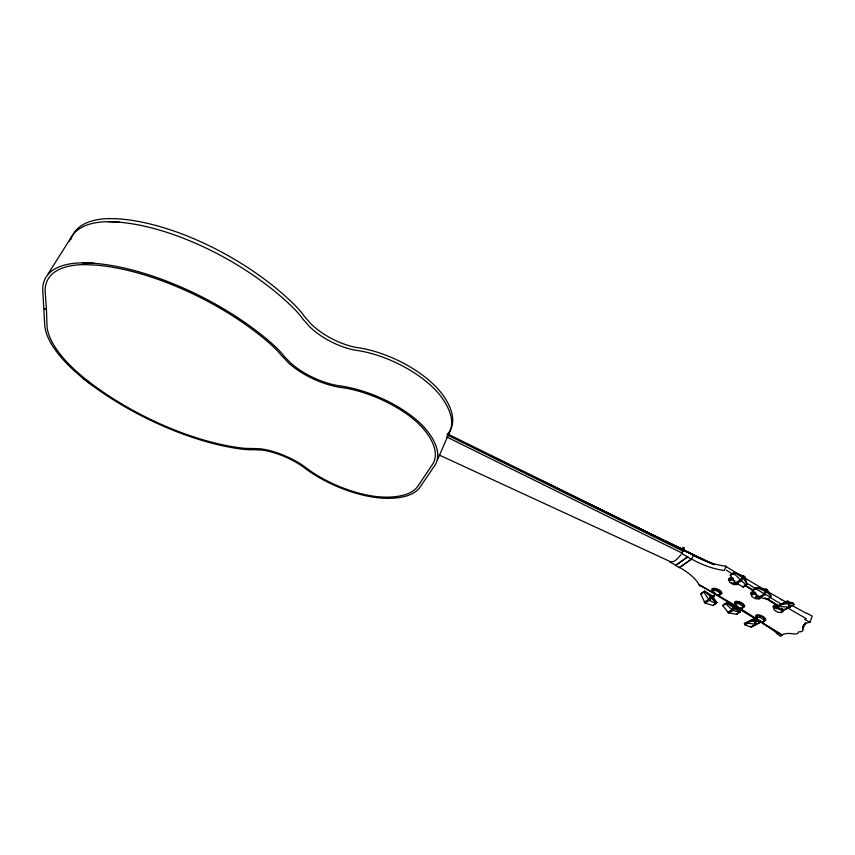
<?xml version="1.0" encoding="UTF-8"?>
<svg xmlns="http://www.w3.org/2000/svg" width="855" height="855" viewBox="0 0 855 855"><rect width="100%" height="100%" fill="white"/><g stroke="black" fill="none" stroke-linecap="round" stroke-linejoin="round"><path stroke-width="1.28" d="M709.939 597.805L710.943 598.468L709.372 600.37L705.044 603.032L700.844 594.118L701.645 593.156L704.702 591.211L710.74 596.886L708.464 599.515L704.146 602.187M681.008 549.049L683.145 547.489L683.893 547.841L682.215 553.142L446.631 436.937M755.446 622.055L754.602 622.312M683.145 547.489L682.91 549.883L447.304 433.784M683.615 547.713C681.382 552.223 683.968 551.561 683.893 547.841M596.363 507.742L681.692 548.899L518.632 469.395M776.297 633.192L780.743 636.419A23.288 9.544 24.4 0 1 790.48 633.534A15.924 6.594 24.7 0 1 792.671 633.779A10.132 4.254 24.8 0 0 798.634 631.856A10.196 4.296 24.7 0 0 803.016 628.831L805.346 622.707A10.196 4.318 23.4 0 1 804.117 625.304M803.016 628.831A16.352 6.893 24.2 0 1 802.866 627.559L803.796 625.112M770.558 597.356L771.05 596.117L766.39 591.5L756.29 587.577L755.788 588.817L752.315 590.858L759.037 596.982L767.01 599.366L770.558 597.356L755.788 588.817M756.386 587.609L767.192 589.49L765.075 594.791L760.127 597.624M766.091 588.849L763.975 594.15L759.037 596.982M781.545 612.543L782.111 608.792L781.545 612.543L777.847 612.276L774.064 609.882L774.609 606.184L777.077 606.334M752.315 590.858L752.817 589.629L756.333 587.642M763.782 621.713L764.285 618.122L760.576 615.814L757.017 615.568L756.397 617.043L756.536 619.106L760.223 621.435L763.782 621.713L764.285 618.122M756.397 617.043L759.956 617.31L760.576 615.814M756.536 619.106L757.156 617.631M751.502 594.214L755.147 594.396L755.756 592.964L752.111 592.804L751.502 594.214L751.663 596.363L755.446 598.703L759.08 598.906L759.7 597.442M728.62 612.928L733.066 610.438L734.819 606.441L726.44 603.042L723.212 604.827L722.817 605.725L728.62 612.928L736.711 614.243L740.334 611.517L735.257 608.407M742.685 608.023L743.102 604.56L739.383 602.305L735.866 602.123L735.279 603.459L735.482 605.532L739.169 607.809L742.685 608.023L743.102 604.56M736.711 614.243L740.334 611.517M437.482 459.84L450.158 430.717M735.279 603.459L738.795 603.662L739.383 602.305M739.928 612.469L733.066 610.438L734.36 607.841L740.28 611.475L737.758 609.925M727.584 612.287L732.03 609.786L732.853 607.905L733.9 608.546L733.045 608.471M722.817 605.725L726.44 603.042L733.323 607.21L732.03 609.786L733.066 610.438M737.534 583.324L736.946 584.628L733.355 584.499L729.55 582.212L729.903 578.771L733.505 578.867M720.53 593.562L720.284 591.478L716.554 589.266L713.091 589.159L712.525 590.356L712.792 592.44L716.501 594.663L719.963 594.813L721.16 592.173M719.963 594.813L720.284 591.478M712.525 590.356L715.988 590.484L716.554 589.266M712.792 592.44L713.348 591.233M693.437 555.28L683.241 549.957L681.456 553.367L687.677 556.861L675.61 565.454L679.383 567.592L691.524 559.042L693.362 555.419M675.61 565.454L687.677 556.861M48.094 273.921L71.767 236.429M447.283 434.939L449.367 431.796A97.246 43.658 25.7 0 0 443.414 395.758A73.038 33.153 25.3 0 0 365.192 349A78.585 35.568 25.2 0 0 355.798 347.387A48.874 23.662 27.1 0 1 310.686 323.628L304.198 316.115A73.423 33.281 28.8 0 0 295.531 305.855L293.361 303.675A153.131 66.038 29.4 0 0 115.981 218.73L110.006 218.581A122.906 53.491 29.9 0 0 71.756 237.22M434.65 465.601L420.104 487.061A94.51 38.176 23.4 0 1 385.894 498.315A69.512 27.766 23 0 1 309.467 471.5A75.272 30.181 22.9 0 1 302.766 466.563A40.687 15.198 23.9 0 0 261.459 450.019L253.721 449.666A67.246 25.981 25.5 0 1 243.547 449.324L241.196 449.046A153.483 61.4 26.8 0 1 92.116 385.338M740.184 611.881L732.949 607.691L733.772 605.81L733.109 607.328M780.23 609.209L779.461 609.305L779.215 608.354M758.139 619.426L759.048 620.345M754.292 621.51L760.213 620.89M703.9 592.173L709.372 600.37L712.696 596.352L711.798 595.497L704.702 591.211L700.844 594.118M742.984 587.385L747.227 584.307L744.662 576.612L734.563 572.412L731.111 574.485L730.288 575.479L735.503 582.854L743.284 587M743.476 586.776L747.227 584.307L743.369 578.194L734.466 572.358L731.111 574.485M743.711 575.725L740.27 579.904L735.503 582.854M744.662 576.612L741.232 580.802L736.454 583.741M712.931 605.49L716.853 602.636L712.931 605.49L705.044 603.032M711.446 597.869L710.227 597.399L711.798 595.497L710.473 597.057M730.288 575.479L734.456 572.369M708.464 599.515L710.035 597.613M680.975 554.735L677.342 558.721A30.449 7.898 -63.6 0 1 673.312 561.607L670.363 561.639L439.064 454.956M679.383 567.592L691.417 559.266L687.559 557.086M793.942 604.645L784.249 609.722L776.148 608.482L775.635 607.146L787.113 601.236L793.429 603.288L793.942 604.645L785.307 609.583M701.688 593.231L704.766 591.275M709.971 597.656L711.649 597.741L716.843 602.657L711.638 597.763M756.59 619.458L753.308 619.191L744.352 623.552L744.844 624.813L750.829 626.993L760.629 622.109M751.834 626.875L760.576 622.098M744.459 623.53L753.308 619.191L755.435 624.61L750.829 626.993M782.047 603.929L787.113 601.236L789.336 607.093L790.394 606.943L788.171 601.086L775.624 607.125M752.026 620.292L754.324 619.063L756.451 624.492L748.104 623.113L744.844 624.813M787.733 603.577L793.429 603.288M759.967 620.399L747.601 621.842L748.104 623.113M753.308 619.191L754.538 621.628M776.148 608.482L779.728 606.612L789.336 607.093L784.249 609.722M779.728 606.612L779.3 605.233L787.957 603.459M733.173 607.595L733.985 608.333M758.545 620.612L755.36 621.029L760.181 620.794M710.601 598.586L711.339 598.126L716.543 603.021L711.862 597.976L716.8 602.593L712.696 596.352M755.328 621.617L754.249 621.777L754.954 621.307M755.435 624.61L754.431 622.034L755.553 621.51M748.724 621.628L749.728 621.51M760.223 620.783L755.35 621.008M82.54 377.931L84.079 379.182A118.749 46.427 26.9 0 0 92.116 385.338L82.54 377.931A118.663 46.394 26.9 0 1 44.706 324.473L42.825 291.448A124.98 51.182 27.4 0 1 82.572 262.838L94.093 263.297A155.802 63.184 26.9 0 1 272.318 343.913L274.605 345.986A74.652 31.838 26.4 0 1 283.742 355.776L290.582 362.937A49.708 22.647 24.7 0 0 337.191 385.498A79.75 33.89 23 0 1 346.788 387.016A74.139 31.603 23.1 0 1 427.596 431.358A98.624 41.574 23.4 0 1 434.65 465.601M69.447 241.292A123.045 53.341 29.7 0 1 108.083 221.691L119.369 222.204A153.302 65.835 29.2 0 1 291.876 306.507L294.056 308.676A73.509 33.185 28.6 0 1 302.755 318.904L309.275 326.396A48.927 23.598 26.9 0 0 354.494 350.069A78.66 35.45 25 0 1 363.899 351.672A73.113 33.046 25.1 0 1 442.291 398.27A97.342 43.52 25.5 0 1 448.33 434.18M82.572 262.838L84.41 262.827A125.054 51.215 27.4 0 1 94.093 263.297M108.083 221.691L109.889 221.691A123.045 53.341 29.7 0 1 119.369 222.204M729.326 580.043L732.917 580.15L734.83 581.304M773.967 607.734L776.436 607.905M781.085 599.708L781.673 599.815M710.003 597.763L710.665 598.553M770.954 596.095L767.192 589.49M44.075 308.484L46.437 309.521L47.014 325.477A116.152 45.411 26.9 0 0 83.95 377.825L93.345 385.092A150.907 60.363 26.8 0 0 240.137 447.828L242.425 448.106A64.798 25.041 25.5 0 0 251.477 448.458L260.412 448.79A42.974 16.053 23.9 0 1 304.091 466.296L310.707 471.18A67.128 26.815 23 0 0 384.632 497.118A92.116 37.203 23.4 0 0 417.924 486.089L432.352 464.618A96.113 40.516 23.4 0 0 425.405 431.23A71.596 30.513 23.1 0 0 347.429 388.469L337.971 386.984A52.497 23.919 24.7 0 1 288.798 363.183L280.942 354.857A71.938 30.684 26.3 0 0 272.766 346.222L270.543 344.212A153.184 62.116 26.9 0 0 95.536 265.071L84.239 264.601A122.329 50.092 27.4 0 0 45.24 292.506L46.437 309.521M683.455 549.84L714.214 564.546M683.369 549.968L714.128 564.738M683.284 550.16L711.67 563.734M709.372 600.37L716.063 603.609M476.673 448.939L482.669 451.857M488.665 454.785L509.046 464.725M495.462 458.323L503.168 462.127M527.118 473.798L529.512 474.963M533.873 477.047L681.627 549.113M554.393 487.307L569.986 494.895M584.371 501.906L593.958 506.577M737.373 606.355L736.85 605.789M447.336 435.024L682.835 551.037M806.906 613.238L812.25 616.145L809.909 622.355L804.576 619.319M669.625 561.821L675.717 565.24M715.988 590.484L719.718 592.718M699.059 584.499L782.09 634.987L735.802 606.452M744.171 585.098L753.191 590.623M766.721 598.917L777.997 605.832L764.936 597.752M745.261 585.28L753.116 590.11M767.715 599.077L778.948 605.971M738.795 603.662L742.503 605.949M755.147 594.396L758.941 596.747L759.08 598.906M759.956 617.31L763.654 619.64M779.867 609.38L781.47 610.395M733.237 608.536L732.853 607.905M746.415 585.312L733.643 573.352M725.97 603.897L732.03 609.786M754.324 619.063L755.264 621.66M756.451 624.492L755.382 622.087M693.373 555.408A41.874 18.041 21.4 0 0 726.237 566.213L724.228 570.467A42.045 18.073 22.7 0 1 691.545 559.031M806.415 613.388A841.117 298.897 19.2 0 1 791.174 604.945M786.857 602.529A841.117 298.897 19.2 0 1 766.668 590.955M764.573 589.736A841.117 298.897 19.2 0 1 743.861 577.446M739.778 574.977A841.117 298.897 19.2 0 1 725.66 566.288M679.469 567.399A38.828 16.469 23.3 0 1 699.796 586.006M700.17 585.579A355.84 175.692 24.4 0 1 776.81 632.935M806.436 618.753A850.501 300.052 20.5 0 1 787.038 607.51M781.716 604.378A850.501 300.052 20.5 0 1 770.131 597.463M756.632 589.245A850.501 300.052 20.5 0 1 748.435 584.168M733.269 574.613A850.501 300.052 20.5 0 1 726.29 570.135M714.16 592.526A5.472 2.287 23.6 0 1 712.91 588.411A5.472 2.287 23.6 0 1 720.615 591.04A5.472 2.287 23.6 0 1 719.621 594.385M715.336 593.188A5.472 2.287 23.6 0 1 714.727 592.868M738.1 583.965A5.632 2.437 23.3 0 1 736.743 584.2M734.306 583.826A5.632 2.437 23.3 0 1 733.643 583.623M732.318 583.078A5.632 2.437 23.3 0 1 731.688 582.747M729.582 581.24A5.632 2.437 23.3 0 1 728.877 578.397A5.632 2.437 23.3 0 1 733.12 578.247M802.866 627.559A24.122 10.164 24 0 1 809.899 622.344M761.164 597.111A5.654 2.415 23.5 0 1 757.274 598.094M751.855 595.379A5.654 2.415 23.5 0 1 753.896 592.034M754.527 592.141A5.654 2.415 23.5 0 1 755.168 592.301M783.33 609.348A5.675 2.426 23.9 0 1 781.278 611.753M774.117 608.578A5.675 2.426 23.9 0 1 773.775 605.682A5.675 2.426 23.9 0 1 778.67 606.045M735.706 604.603A5.504 2.287 24 0 1 736.326 601.311A5.504 2.287 24 0 1 743.583 604.261A5.504 2.287 24 0 1 742.674 607.435M736.668 605.361A5.504 2.287 24 0 1 736.155 604.987M756.953 618.176A5.515 2.287 24.3 0 1 757.338 614.798A5.515 2.287 24.3 0 1 764.616 617.684A5.515 2.287 24.3 0 1 763.942 620.954M71.051 239.282A122.906 53.491 29.9 0 1 71.382 238.235M755.767 596.822C756.162 599.366 757.808 595.711 755.767 596.822M733.366 583.196C733.558 585.6 735.599 582.437 733.44 583.067M714.662 595.946C713.059 597.56 713.722 593.584 714.662 595.946"/></g></svg>
